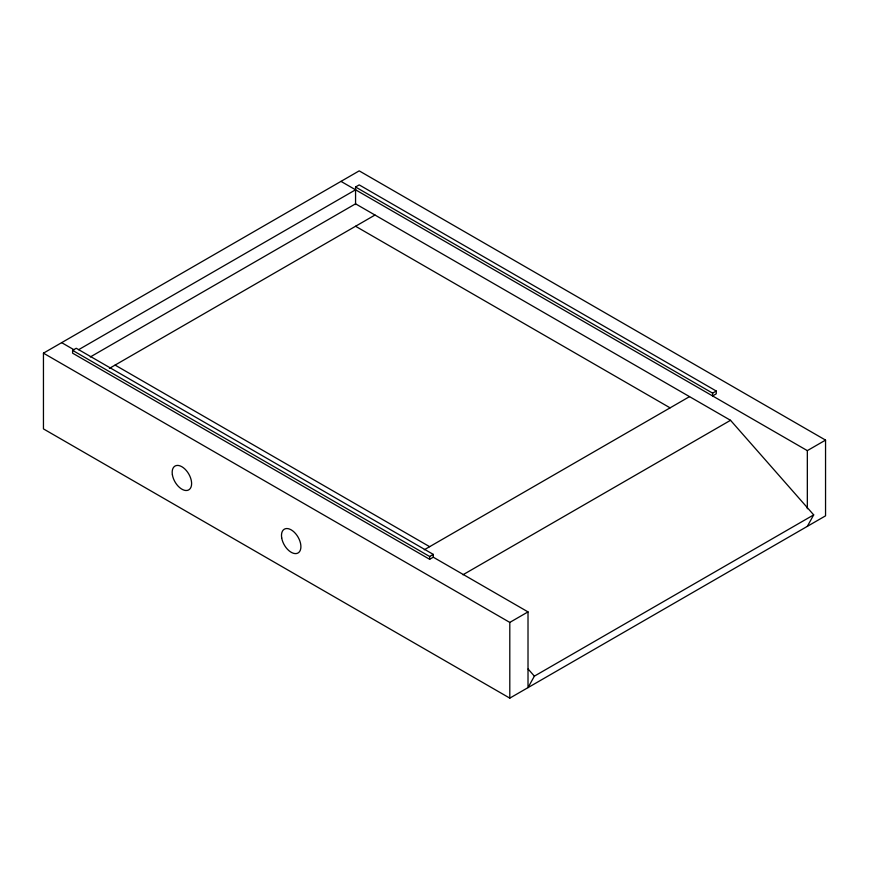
<?xml version="1.0" encoding="UTF-8"?>
<svg xmlns="http://www.w3.org/2000/svg" width="869" height="869" viewBox="0 0 869 869"><rect width="100%" height="100%" fill="white"/><g stroke="black" fill="none" stroke-linecap="round" stroke-linejoin="round"><path stroke-width="1.3" d="M90.322 356.953L355.562 203.824L730.525 420.303L813.688 514.882L534.37 676.147L528.015 687.618L528.015 611.895L433.283 557.203L429.644 559.299L72.594 353.162L72.594 350.359L76.244 348.263L433.283 554.4L433.283 557.203M807.334 526.353L813.688 514.882M43.45 353.162L359.201 170.867L825.55 440.105L825.55 515.838L509.799 698.133L43.45 428.895L43.45 353.162L509.799 622.41L528.015 611.895M355.562 186.998L359.201 184.891L716.252 391.028L716.252 393.831L712.602 395.938L712.602 393.136L355.562 186.998L355.562 204.552M78.59 349.707L355.562 189.8M109.385 368.38L374.995 215.034M424.289 549.773L689.53 396.633M72.594 350.359L429.644 556.497L433.283 554.4M712.602 393.136L716.252 391.028M462.938 574.789L730.525 420.303M340.985 181.382L807.334 450.631L825.55 440.105M355.562 226.255L670.097 407.854M115.099 365.089L429.644 546.688M61.666 342.647L73.995 349.772M528.113 669.021L534.37 676.147M807.334 450.631L807.334 508.767M509.799 622.41L509.799 698.133M429.644 556.497L429.644 559.299M281.697 537.922A13.741 7.93 60 0 0 297.698 553.162A13.741 7.93 60 0 0 294.2 532.143A13.741 7.93 60 0 0 281.697 537.922M172.388 474.822A13.741 7.93 60 0 0 188.399 490.062A13.741 7.93 60 0 0 184.901 469.032A13.741 7.93 60 0 0 172.388 474.822"/></g></svg>
